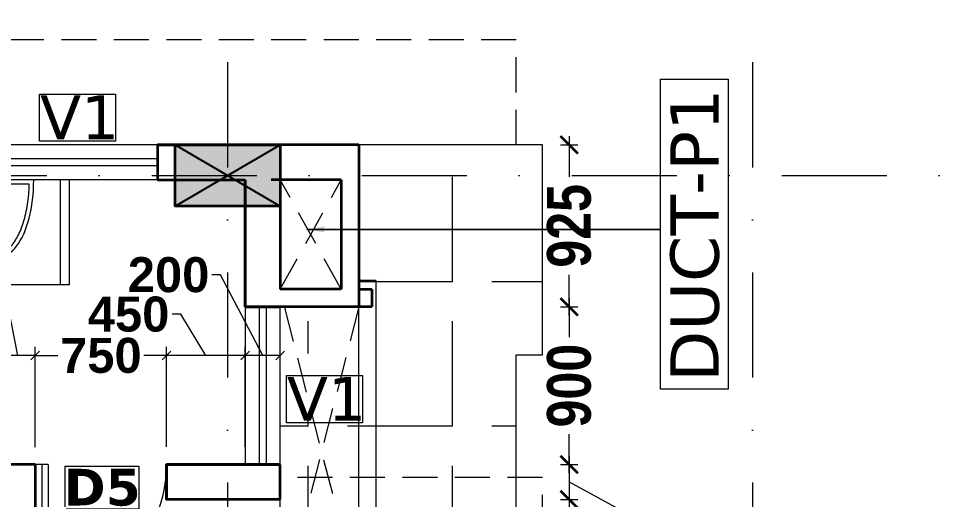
# Model space of a CAD drawing. Header units: millimetres. Extents: x -3092155 to 4513934, y -12317808 to 1850003.
# Drawn here: x -386529 to -381232, y -5565736 to -5562990 of the extents above; entities that cross this region are included whole.
import ezdxf

# ---------------------------------------------------------------- set-up
doc = ezdxf.new("R2010")
doc.units = ezdxf.units.MM
doc.header["$LTSCALE"] = 2
doc.header["$MEASUREMENT"] = 0
doc.header["$PDMODE"] = 34
doc.header["$PDSIZE"] = 500
for name, pattern in [('DASHDOT', [1, 0.5, -0.25, 0, -0.25]), ('DASHED2', [0.375, 0.25, -0.125]), ('HIDDEN', [0.375, 0.25, -0.125])]:
    doc.linetypes.add(name, pattern=pattern)
for name, color, linetype, lineweight in [('coloumn', 10, 'Continuous', 35), ('cornice', 12, 'Continuous', 25), ('D DIM', 250, 'Continuous', 9), ('D5', 10, 'Continuous', 5), ('DIM', 27, 'Continuous', 5), ('DOOR', 27, 'Continuous', 5), ('DUCT', 37, 'Continuous', 35), ('FIXTURE', 252, 'Continuous', 0), ('glass', 5, 'Continuous', 15), ('GRID', 251, 'DASHDOT', 5), ('HAT', 42, 'Continuous', 5), ('PROJ', 251, 'HIDDEN', 5), ('SILL', 74, 'Continuous', 9), ('v1', 162, 'Continuous', 5), ('VENTI', 162, 'Continuous', 5), ('WAll', 250, 'Continuous', 35)]:
    doc.layers.add(name, color=color, linetype=linetype, lineweight=lineweight)
doc.layers.add('DOT', color=7, linetype='DASHED2', lineweight=0, true_color=0x89067c)
doc.layers.add('duct text', color=7, linetype='Continuous', lineweight=5, true_color=0x30182a)
doc.styles.add('COLOUMNN DIM', font='ARIALNB.TTF', dxfattribs={"height": 550})
doc.styles.add('door', font='arial.ttf', dxfattribs={"height": 70})
doc.styles.add('INNER DIM', font='ARIALNB.TTF', dxfattribs={"height": 250})
doc.styles.add('int dim', font='arialbd.ttf', dxfattribs={"height": 200})
doc.styles.add('style2', font='verdana.ttf')
doc.dimstyles.new('DOOR', dxfattribs={"dimtxt": 100, "dimasz": 100, "dimexe": 25, "dimexo": 50, "dimgap": 25, "dimtad": 0, "dimtih": 1, "dimtoh": 1, "dimdec": 0, "dimzin": 3, "dimdsep": 46, "dimtxsty": 'door', "dimblk": 'OBLIQUE', "dimcen": 200, "dimclrd": 256, "dimclre": 256, "dimclrt": 256, "dimadec": 0, "dimazin": 0, "dimtfac": 1, "dimtdec": 0, "dimtofl": 0, "dimtmove": 2, "dimatfit": 3, "dimfxl": 300, "dimfxlon": 1, "dimfrac": 1, "dimtolj": 1, "dimtzin": 0, "dimlwd": -1, "dimlwe": -1, "dimarcsym": 0})
doc.dimstyles.new('external final', dxfattribs={"dimscale": 0, "dimtxt": 250, "dimasz": 100, "dimexe": 50, "dimexo": 50, "dimgap": 50, "dimtad": 0, "dimdec": 0, "dimzin": 0, "dimdsep": 46, "dimtxsty": 'INNER DIM', "dimblk": 'ARCHTICK', "dimcen": 100, "dimdle": 50, "dimclrd": 256, "dimclre": 256, "dimclrt": 256, "dimadec": 0, "dimazin": 0, "dimtfac": 1, "dimtdec": 0, "dimtix": 1, "dimtmove": 1, "dimatfit": 3, "dimfxl": 50, "dimfxlon": 1, "dimtolj": 1, "dimtzin": 0, "dimlwd": -1, "dimlwe": -1, "dimarcsym": 1})
doc.dimstyles.new('lamon', dxfattribs={"dimtxt": 200, "dimasz": 50, "dimexe": 50, "dimexo": 100, "dimgap": 25, "dimtad": 0, "dimdec": 0, "dimzin": 3, "dimdsep": 46, "dimtxsty": 'int dim', "dimblk": 'OBLIQUE', "dimcen": 90, "dimclrd": 256, "dimclre": 256, "dimclrt": 256, "dimadec": 0, "dimazin": 0, "dimtfac": 1, "dimtdec": 0, "dimtofl": 0, "dimtmove": 1, "dimatfit": 3, "dimfxl": 1, "dimfrac": 1, "dimtolj": 1, "dimtzin": 0, "dimlwd": -1, "dimlwe": -1, "dimarcsym": 1})

# ---------------------------------------------------------------- blocks, each defined once
blk = doc.blocks.new('uri')
at = {"layer": 'FIXTURE', "ltscale": 100}
for p, q in [((1256512.1, -5187048.7), (1256512.1, -5186705.8)), ((1256537.1, -5187074), (1256537.1, -5186680.5)), ((1256466.9, -5186851.8), (1256419.1, -5186897.2)), ((1256419.4, -5186851.5), (1256468.8, -5186895.1)), ((1256443, -5186841.5), (1256443, -5186907.5)), ((1256476, -5186874.5), (1256410, -5186874.5))]:
    blk.add_line(p, q, dxfattribs=at)
blk.add_circle((1256443, -5186874.5), 33, dxfattribs=at)
blk.add_ellipse((1256537.1, -5186877.2), major_axis=(438.1, 0), ratio=0.449067, start_param=1.570796, end_param=4.712389, dxfattribs=at)
blk.add_open_spline([(1256512.1, -5186705.8), (1256509.5, -5186705.9), (1256506.8, -5186706), (1256480, -5186706.9), (1256456, -5186708.7), (1256409.1, -5186714), (1256386.2, -5186717.6), (1256342.2, -5186726.3), (1256321.1, -5186731.6), (1256281.3, -5186743.5), (1256262.7, -5186750.2), (1256232.3, -5186763.1), (1256219.9, -5186769.1), (1256197.3, -5186781.7), (1256187, -5186788.2), (1256170.4, -5186800.5), (1256163.6, -5186806.1), (1256151.8, -5186817.5), (1256146.7, -5186823.2), (1256138.9, -5186833.5), (1256135.9, -5186838.1), (1256130.9, -5186847.2), (1256129, -5186851.7), (1256126.1, -5186860.5), (1256125.1, -5186864.8), (1256124, -5186873.4), (1256123.9, -5186877.6), (1256124.5, -5186886.2), (1256125.2, -5186890.5), (1256127.6, -5186899.2), (1256129.3, -5186903.6), (1256133.7, -5186912.7), (1256136.4, -5186917.3), (1256142.9, -5186926.6), (1256146.7, -5186931.3), (1256155.4, -5186940.7), (1256160.4, -5186945.4), (1256171.3, -5186954.7), (1256177.4, -5186959.3), (1256190.5, -5186968.4), (1256197.6, -5186972.9), (1256216.5, -5186983.7), (1256228.9, -5186989.8), (1256255.6, -5187001.5), (1256270, -5187006.9), (1256300.3, -5187016.9), (1256316.3, -5187021.5), (1256349.6, -5187029.7), (1256366.9, -5187033.3), (1256402.5, -5187039.4), (1256420.8, -5187041.9), (1256458.1, -5187045.9), (1256477, -5187047.3), (1256501.4, -5187048.3), (1256506.8, -5187048.5), (1256512.1, -5187048.7)], degree=3, knots=[1.629393, 1.629393, 1.629393, 1.629393, 1.648181, 1.648181, 1.818462, 1.818462, 1.988743, 1.988743, 2.159025, 2.159025, 2.329306, 2.329306, 2.461629, 2.461629, 2.593951, 2.593951, 2.703241, 2.703241, 2.812532, 2.812532, 2.903056, 2.903056, 2.993581, 2.993581, 3.084106, 3.084106, 3.17463, 3.17463, 3.265155, 3.265155, 3.35568, 3.35568, 3.446205, 3.446205, 3.536729, 3.536729, 3.627254, 3.627254, 3.717779, 3.717779, 3.808303, 3.808303, 3.942921, 3.942921, 4.077539, 4.077539, 4.212157, 4.212157, 4.346775, 4.346775, 4.481393, 4.481393, 4.616011, 4.616011, 4.653792, 4.653792, 4.653792, 4.653792], dxfattribs=at)
blk = doc.blocks.new('A$C782B46B9')
at = {"layer": 'DOOR', "ltscale": 100}
for p, q in [((998.8, 100), (3.8, 100)), ((998.8, 100), (998.8, 0)), ((998.8, 50), (0, 50))]:
    blk.add_line(p, q, dxfattribs=at)
blk.add_arc((998.8, 0), 1000, 90, 177.13402, dxfattribs=at)
blk = doc.blocks.new('_ArchTick')
at = {"color": 0, "linetype": 'ByBlock', "const_width": 0.15}
blk.add_lwpolyline([(-0.5, -0.5), (0.5, 0.5)], dxfattribs=at)
blk = doc.blocks.new('*D271')
at = {"layer": 'D DIM', "ltscale": 100, "transparency": 16777216}
for p, q in [((-386633.5, -5562662.4), (-386633.5, -5562562.4)), ((-385733.5, -5562662.4), (-385733.5, -5562562.4)), ((-386683.5, -5562612.4), (-386460.9, -5562612.4)), ((-385683.5, -5562612.4), (-385906.1, -5562612.4))]:
    blk.add_line(p, q, dxfattribs=at)
at = {"layer": 'Defpoints', "color": 0, "lineweight": 50, "ltscale": 100, "transparency": 16777216}
for p in [(-385733.5, -5562612.4), (-386633.5, -5563711.2), (-385733.5, -5563711.2)]:
    blk.add_point(p, dxfattribs=at)
at = {"layer": 'D DIM', "ltscale": 100, "transparency": 16777216, "xscale": 100, "yscale": 100, "zscale": 100, "rotation": 180}
blk.add_blockref('_ArchTick', (-386633.5, -5562612.4), dxfattribs=at)
at = {"layer": 'D DIM', "ltscale": 100, "transparency": 16777216, "xscale": 100, "yscale": 100, "zscale": 100}
blk.add_blockref('_ArchTick', (-385733.5, -5562612.4), dxfattribs=at)
at = {"layer": 'D DIM', "ltscale": 100, "transparency": 16777216, "insert": (-386183.5, -5562612.4), "char_height": 250, "attachment_point": 5, "style": 'INNER DIM'}
blk.add_mtext('\\A1;900', dxfattribs=at)
blk = doc.blocks.new('*D272')
at = {"layer": 'D DIM', "ltscale": 100, "transparency": 16777216}
for p, q in [((-385733.5, -5562662.4), (-385733.5, -5562562.4)), ((-384583.5, -5562662.4), (-384583.5, -5562562.4)), ((-385783.5, -5562612.4), (-385508.7, -5562612.4)), ((-384533.5, -5562612.4), (-384808.3, -5562612.4))]:
    blk.add_line(p, q, dxfattribs=at)
at = {"layer": 'Defpoints', "color": 0, "lineweight": 50, "ltscale": 100, "transparency": 16777216}
for p in [(-384583.5, -5562612.4), (-385733.5, -5563711.2), (-384583.5, -5563711.2)]:
    blk.add_point(p, dxfattribs=at)
at = {"layer": 'D DIM', "ltscale": 100, "transparency": 16777216, "xscale": 100, "yscale": 100, "zscale": 100, "rotation": 180}
blk.add_blockref('_ArchTick', (-385733.5, -5562612.4), dxfattribs=at)
at = {"layer": 'D DIM', "ltscale": 100, "transparency": 16777216, "xscale": 100, "yscale": 100, "zscale": 100}
blk.add_blockref('_ArchTick', (-384583.5, -5562612.4), dxfattribs=at)
at = {"layer": 'D DIM', "ltscale": 100, "transparency": 16777216, "insert": (-385158.5, -5562612.4), "char_height": 250, "attachment_point": 5, "style": 'INNER DIM'}
blk.add_mtext('\\A1;1150', dxfattribs=at)
blk = doc.blocks.new('*D273')
at = {"layer": 'D DIM', "ltscale": 100, "transparency": 16777216}
for p, q in [((-383381.9, -5563661.2), (-383381.9, -5563893.5)), ((-383431.9, -5563711.2), (-383331.9, -5563711.2)), ((-383381.9, -5564685.9), (-383381.9, -5564453.6)), ((-383431.9, -5564635.9), (-383331.9, -5564635.9))]:
    blk.add_line(p, q, dxfattribs=at)
at = {"layer": 'Defpoints', "color": 0, "lineweight": 50, "ltscale": 100, "transparency": 16777216}
for p in [(-384583.5, -5563711.2), (-384583.5, -5564635.9), (-383381.9, -5564635.9)]:
    blk.add_point(p, dxfattribs=at)
at = {"layer": 'D DIM', "ltscale": 100, "transparency": 16777216, "xscale": 100, "yscale": 100, "zscale": 100}
for p, rotation in [((-383381.9, -5563711.2), 90), ((-383381.9, -5564635.9), 270)]:
    blk.add_blockref('_ArchTick', p, dxfattribs=dict(at, rotation=rotation))
at = {"layer": 'D DIM', "ltscale": 100, "transparency": 16777216, "insert": (-383381.9, -5564173.6), "char_height": 250, "attachment_point": 5, "rotation": 90, "style": 'INNER DIM'}
blk.add_mtext('\\A1;925', dxfattribs=at)
blk = doc.blocks.new('*D274')
at = {"layer": 'D DIM', "ltscale": 100, "transparency": 16777216}
for p, q in [((-383381.9, -5564585.9), (-383381.9, -5564808.7)), ((-383431.9, -5564635.9), (-383331.9, -5564635.9)), ((-383381.9, -5565586.2), (-383381.9, -5565363.5)), ((-383431.9, -5565536.2), (-383331.9, -5565536.2))]:
    blk.add_line(p, q, dxfattribs=at)
at = {"layer": 'Defpoints', "color": 0, "lineweight": 50, "ltscale": 100, "transparency": 16777216}
for p in [(-384583.5, -5564635.9), (-385033.5, -5565536.2), (-383381.9, -5565536.2)]:
    blk.add_point(p, dxfattribs=at)
at = {"layer": 'D DIM', "ltscale": 100, "transparency": 16777216, "xscale": 100, "yscale": 100, "zscale": 100}
for p, rotation in [((-383381.9, -5564635.9), 90), ((-383381.9, -5565536.2), 270)]:
    blk.add_blockref('_ArchTick', p, dxfattribs=dict(at, rotation=rotation))
at = {"layer": 'D DIM', "ltscale": 100, "transparency": 16777216, "insert": (-383381.9, -5565086.1), "char_height": 250, "attachment_point": 5, "rotation": 90, "style": 'INNER DIM'}
blk.add_mtext('\\A1;900', dxfattribs=at)
blk = doc.blocks.new('*D275')
at = {"layer": 'D DIM', "ltscale": 100, "transparency": 16777216}
for p, q in [((-383381.9, -5565486.2), (-383381.9, -5565786.2)), ((-383431.9, -5565536.2), (-383331.9, -5565536.2)), ((-383381.9, -5565636.2), (-383054.3, -5565814.9)), ((-383431.9, -5565736.2), (-383331.9, -5565736.2)), ((-383054.3, -5565814.9), (-383054.3, -5565914.9))]:
    blk.add_line(p, q, dxfattribs=at)
at = {"layer": 'Defpoints', "color": 0, "lineweight": 50, "ltscale": 100, "transparency": 16777216}
for p in [(-385033.5, -5565536.2), (-385033.5, -5565736.2), (-383381.9, -5565736.2)]:
    blk.add_point(p, dxfattribs=at)
at = {"layer": 'D DIM', "ltscale": 100, "transparency": 16777216, "xscale": 100, "yscale": 100, "zscale": 100}
for p, rotation in [((-383381.9, -5565536.2), 90), ((-383381.9, -5565736.2), 270)]:
    blk.add_blockref('_ArchTick', p, dxfattribs=dict(at, rotation=rotation))
at = {"layer": 'D DIM', "ltscale": 100, "transparency": 16777216, "insert": (-383054.3, -5566193.3), "char_height": 250, "attachment_point": 5, "rotation": 90, "style": 'INNER DIM'}
blk.add_mtext('\\A1;200', dxfattribs=at)
blk = doc.blocks.new('*D276')
at = {"layer": 'D DIM', "ltscale": 100, "transparency": 16777216}
for p, q in [((-383381.9, -5565686.2), (-383381.9, -5566335.9)), ((-383431.9, -5565736.2), (-383331.9, -5565736.2)), ((-383431.9, -5566285.9), (-383331.9, -5566285.9))]:
    blk.add_line(p, q, dxfattribs=at)
at = {"layer": 'Defpoints', "color": 0, "lineweight": 50, "ltscale": 100, "transparency": 16777216}
for p in [(-385033.5, -5565736.2), (-384583.5, -5566285.9), (-383381.9, -5566285.9)]:
    blk.add_point(p, dxfattribs=at)
at = {"layer": 'D DIM', "ltscale": 100, "transparency": 16777216, "xscale": 100, "yscale": 100, "zscale": 100}
for p, rotation in [((-383381.9, -5565736.2), 90), ((-383381.9, -5566285.9), 270)]:
    blk.add_blockref('_ArchTick', p, dxfattribs=dict(at, rotation=rotation))
at = {"layer": 'D DIM', "ltscale": 100, "transparency": 16777216, "insert": (-383496.3, -5566011.1), "char_height": 250, "attachment_point": 5, "rotation": 90, "style": 'INNER DIM'}
blk.add_mtext('\\A1;550', dxfattribs=at)
blk = doc.blocks.new('_Oblique')
at = {"color": 0, "linetype": 'ByBlock', "lineweight": -2}
blk.add_line((-0.5, -0.5), (0.5, 0.5), dxfattribs=at)
blk = doc.blocks.new('*D661')
at = {"layer": 'Defpoints', "color": 0, "lineweight": 50, "ltscale": 100, "transparency": 16777216}
for p in [(-385233.5, -5564914.7), (-385233.5, -5565536.2), (-385033.5, -5565536.2)]:
    blk.add_point(p, dxfattribs=at)
at = {"layer": 'DIM', "ltscale": 100, "transparency": 16777216}
for p, q in [((-385373.9, -5564453.8), (-385423.9, -5564453.8)), ((-385133.5, -5564914.7), (-385373.9, -5564453.8)), ((-385233.5, -5565436.2), (-385233.5, -5564864.7)), ((-385033.5, -5565436.2), (-385033.5, -5564864.7)), ((-385033.5, -5564914.7), (-385233.5, -5564914.7))]:
    blk.add_line(p, q, dxfattribs=at)
at = {"layer": 'DIM', "ltscale": 100, "transparency": 16777216, "xscale": 50, "yscale": 50, "zscale": 50, "rotation": 180}
blk.add_blockref('_Oblique', (-385233.5, -5564914.7), dxfattribs=at)
at = {"layer": 'DIM', "ltscale": 100, "transparency": 16777216, "xscale": 50, "yscale": 50, "zscale": 50}
blk.add_blockref('_Oblique', (-385033.5, -5564914.7), dxfattribs=at)
at = {"layer": 'DIM', "ltscale": 100, "transparency": 16777216, "insert": (-385671.6, -5564453.8), "char_height": 200, "attachment_point": 5, "style": 'int dim'}
blk.add_mtext('\\A1;200', dxfattribs=at)
blk = doc.blocks.new('*D662')
at = {"layer": 'Defpoints', "color": 0, "lineweight": 50, "ltscale": 100, "transparency": 16777216}
for p in [(-385683.5, -5564914.7), (-385683.5, -5565536.2), (-385233.5, -5565536.2)]:
    blk.add_point(p, dxfattribs=at)
at = {"layer": 'DIM', "ltscale": 100, "transparency": 16777216}
for p, q in [((-385601.5, -5564678.9), (-385651.5, -5564678.9)), ((-385458.5, -5564914.7), (-385601.5, -5564678.9)), ((-385683.5, -5565436.2), (-385683.5, -5564864.7)), ((-385233.5, -5565436.2), (-385233.5, -5564864.7)), ((-385233.5, -5564914.7), (-385683.5, -5564914.7))]:
    blk.add_line(p, q, dxfattribs=at)
at = {"layer": 'DIM', "ltscale": 100, "transparency": 16777216, "xscale": 50, "yscale": 50, "zscale": 50, "rotation": 180}
blk.add_blockref('_Oblique', (-385683.5, -5564914.7), dxfattribs=at)
at = {"layer": 'DIM', "ltscale": 100, "transparency": 16777216, "xscale": 50, "yscale": 50, "zscale": 50}
blk.add_blockref('_Oblique', (-385233.5, -5564914.7), dxfattribs=at)
at = {"layer": 'DIM', "ltscale": 100, "transparency": 16777216, "insert": (-385900.1, -5564678.9), "char_height": 200, "attachment_point": 5, "style": 'int dim'}
blk.add_mtext('\\A1;450', dxfattribs=at)
blk = doc.blocks.new('*D663')
at = {"layer": 'Defpoints', "color": 0, "lineweight": 50, "ltscale": 100, "transparency": 16777216}
for p in [(-386433.5, -5564914.7), (-386433.5, -5565537.4), (-385683.5, -5565536.2)]:
    blk.add_point(p, dxfattribs=at)
at = {"layer": 'DIM', "ltscale": 100, "transparency": 16777216}
for p, q in [((-386433.5, -5565437.4), (-386433.5, -5564864.7)), ((-385683.5, -5565436.2), (-385683.5, -5564864.7)), ((-386433.5, -5564914.7), (-386303.8, -5564914.7)), ((-385683.5, -5564914.7), (-385813.3, -5564914.7))]:
    blk.add_line(p, q, dxfattribs=at)
at = {"layer": 'DIM', "ltscale": 100, "transparency": 16777216, "xscale": 50, "yscale": 50, "zscale": 50, "rotation": 180}
blk.add_blockref('_Oblique', (-386433.5, -5564914.7), dxfattribs=at)
at = {"layer": 'DIM', "ltscale": 100, "transparency": 16777216, "xscale": 50, "yscale": 50, "zscale": 50}
blk.add_blockref('_Oblique', (-385683.5, -5564914.7), dxfattribs=at)
at = {"layer": 'DIM', "ltscale": 100, "transparency": 16777216, "insert": (-386058.5, -5564914.7), "char_height": 200, "attachment_point": 5, "style": 'int dim'}
blk.add_mtext('\\A1;750', dxfattribs=at)
blk = doc.blocks.new('*D664')
at = {"layer": 'Defpoints', "color": 0, "lineweight": 50, "ltscale": 100, "transparency": 16777216}
for p in [(-386633.5, -5564914.7), (-386633.5, -5565537.4), (-386433.5, -5565537.4)]:
    blk.add_point(p, dxfattribs=at)
at = {"layer": 'DIM', "ltscale": 100, "transparency": 16777216}
for p, q in [((-386590.4, -5564623), (-386640.4, -5564623)), ((-386533.5, -5564914.7), (-386590.4, -5564623)), ((-386633.5, -5565437.4), (-386633.5, -5564864.7)), ((-386433.5, -5565437.4), (-386433.5, -5564864.7)), ((-386433.5, -5564914.7), (-386633.5, -5564914.7))]:
    blk.add_line(p, q, dxfattribs=at)
at = {"layer": 'DIM', "ltscale": 100, "transparency": 16777216, "xscale": 50, "yscale": 50, "zscale": 50, "rotation": 180}
blk.add_blockref('_Oblique', (-386633.5, -5564914.7), dxfattribs=at)
at = {"layer": 'DIM', "ltscale": 100, "transparency": 16777216, "xscale": 50, "yscale": 50, "zscale": 50}
blk.add_blockref('_Oblique', (-386433.5, -5564914.7), dxfattribs=at)
at = {"layer": 'DIM', "ltscale": 100, "transparency": 16777216, "insert": (-386888.1, -5564623), "char_height": 200, "attachment_point": 5, "style": 'int dim'}
blk.add_mtext('\\A1;200', dxfattribs=at)
blk = doc.blocks.new('*D1043')
at = {"layer": 'D DIM', "ltscale": 100, "transparency": 16777216}
for p, q in [((-371304.6, -5563836.2), (-371304.6, -5565380.5)), ((-371354.6, -5563886.2), (-371254.6, -5563886.2)), ((-371304.6, -5568385.5), (-371304.6, -5566841.2)), ((-371254.6, -5568335.5), (-371354.6, -5568335.5))]:
    blk.add_line(p, q, dxfattribs=at)
at = {"layer": 'Defpoints', "color": 0, "lineweight": 50, "ltscale": 100, "transparency": 16777216}
for p in [(-456692.5, -5563886.2), (-371304.6, -5563886.2), (-369359.9, -5568335.5)]:
    blk.add_point(p, dxfattribs=at)
at = {"layer": 'D DIM', "ltscale": 100, "transparency": 16777216, "xscale": 100, "yscale": 100, "zscale": 100}
for p, rotation in [((-371304.6, -5563886.2), 90), ((-371304.6, -5568335.5), 270)]:
    blk.add_blockref('_ArchTick', p, dxfattribs=dict(at, rotation=rotation))
at = {"layer": 'D DIM', "ltscale": 100, "transparency": 16777216, "insert": (-371304.6, -5566110.8), "char_height": 550, "attachment_point": 5, "rotation": 90, "style": 'COLOUMNN DIM'}
blk.add_mtext('\\A1;4449', dxfattribs=at)
blk = doc.blocks.new('S.F')
at = {"layer": 'coloumn', "ltscale": 100}
blk.add_hatch(color=256, dxfattribs=at).paths.add_polyline_path([(100635.5, -5871906.2), (100635.5, -5872256.2), (100035.5, -5872256.2), (100035.5, -5871906.2)])
at = {"layer": 'coloumn', "lineweight": 25, "ltscale": 100}
for p, q in [((100035.5, -5872256.2), (100635.5, -5871906.2)), ((100035.5, -5871906.2), (100635.5, -5872256.2))]:
    blk.add_line(p, q, dxfattribs=at)
at = {"layer": 'coloumn', "ltscale": 100}
blk.add_lwpolyline([(100635.5, -5871906.2), (100635.5, -5872256.2), (100035.5, -5872256.2), (100035.5, -5871906.2)], close=True, dxfattribs=at)
blk = doc.blocks.new('ujuj')
at = {"layer": 'DUCT', "ltscale": 100}
for p, q in [((-427849.3, -5813156.2), (-427849.3, -5813081.2)), ((-427849.3, -5813081.2), (-427749.3, -5813081.2)), ((-427749.3, -5813081.2), (-427749.3, -5813156.2)), ((-426099.3, -5813156.2), (-426099.3, -5813081.2)), ((-426099.3, -5813081.2), (-425999.3, -5813081.2)), ((-425999.3, -5813081.2), (-425999.3, -5813156.2))]:
    blk.add_line(p, q, dxfattribs=at)
at = {"layer": 'PROJ', "ltscale": 250}
blk.add_line((-426099.3, -5813156.2), (-427749.3, -5813156.2), dxfattribs=at)
at = {"layer": 'SILL', "ltscale": 100}
for p, q in [((-425949.3, -5813056.2), (-427898.9, -5813056.2)), ((-427898.9, -5813056.2), (-427898.9, -5813156.2)), ((-425949.3, -5813056.2), (-425949.3, -5813156.2)), ((-426099.3, -5813156.2), (-427749.3, -5813156.2))]:
    blk.add_line(p, q, dxfattribs=at)
blk = doc.blocks.new('hyh')
at = {"layer": 'duct text', "ltscale": 0.1}
blk.add_lwpolyline([(-119604.7, -5609095.8), (-119604.7, -5607326), (-119218.5, -5607326), (-119218.5, -5609095.8)], close=True, dxfattribs=at)
at = {"layer": 'duct text', "ltscale": 0.1, "insert": (-119408.1, -5608217), "char_height": 276.639, "width": 1547.237, "attachment_point": 5, "rotation": 90, "style": 'style2'}
blk.add_mtext('\\pt3043;DUCT-P1', dxfattribs=at)
at = {"layer": 'duct text', "ltscale": 0.1}
blk.add_leader([(-121627, -5608183.8), (-119604.7, -5608183.8), (-121627, -5608183.8)], dimstyle='DOOR', dxfattribs=at)

msp = doc.modelspace()

# ---------------------------------------------------------------- hatches: boundary and pattern name
at = {"layer": 'HAT', "ltscale": 100}
h = msp.add_hatch(dxfattribs=at)
h.set_pattern_fill('ANGLE', color=256, scale=3000, style=0)
h.set_pattern_definition([(180, (-832849.1, 141206), (0, 825), [600, -225]), (90, (-832849.1, 141206), (825, 5e-14), [600, -225])])
h.paths.add_polyline_path([(-383685.1, -5564911), (-383685.1, -5565610.7), (-385035.1, -5565610.7), (-385035.1, -5565536.2), (-385035.1, -5564635.9), (-384585.5, -5564635.9), (-384585.5, -5563711.2), (-383535.1, -5563711.2), (-383535.1, -5564911)])
h.paths.add_polyline_path([(-384297.3, -5564902.1), (-384913.5, -5564902.1), (-384913.5, -5565259.3), (-384297.3, -5565259.3)], flags=0)
h.paths.add_polyline_path([(-383685.1, -5574111.7), (-383685.1, -5574861.4), (-383535.1, -5574861.4), (-383535.1, -5576061.2), (-384585.5, -5576061.2), (-384585.5, -5575135.9), (-385035.1, -5575135.9), (-385035.1, -5574111.7)])
h.paths.add_polyline_path([(-383685.1, -5565610.7), (-383685.1, -5574111.7), (-385035.1, -5574111.7), (-385035.1, -5573485.9), (-384585.5, -5573485.9), (-384585.5, -5572185.9), (-385035.1, -5572185.9), (-385035.1, -5570536.2), (-384585.5, -5570536.2), (-384585.5, -5569236.2), (-385035.1, -5569236.2), (-385035.1, -5567585.9), (-384585.5, -5567585.9), (-384585.5, -5566285.9), (-385035.1, -5566285.9), (-385035.1, -5565610.7)])
h.paths.add_polyline_path([(-383861, -5572835.9, 1), (-384261, -5572835.9, 1)], flags=16)
h.paths.add_polyline_path([(-384913.5, -5573565.9), (-384913.5, -5574060), (-384192.9, -5574060), (-384192.9, -5573565.9)], flags=16)
h.paths.add_polyline_path([(-384192.9, -5571661.5), (-384192.9, -5571167.4), (-384913.5, -5571167.4), (-384913.5, -5571661.5)], flags=16)
h.paths.add_polyline_path([(-383861, -5569885.9, 1), (-384261, -5569885.9, 1)], flags=16)
h.paths.add_polyline_path([(-384297.3, -5568959.3), (-384297.3, -5568602.1), (-384913.5, -5568602.1), (-384913.5, -5568959.3)], flags=0)
h.paths.add_polyline_path([(-384297.3, -5568059.3), (-384297.3, -5567702.1), (-384913.5, -5567702.1), (-384913.5, -5568059.3)], flags=0)
h.paths.add_polyline_path([(-383861, -5566935.9, 1), (-384261, -5566935.9, 1)], flags=16)
h.paths.add_polyline_path([(-384296.9, -5566209), (-384296.9, -5565851.9), (-384913.1, -5565851.9), (-384913.1, -5566209)], flags=0)
h.paths.add_polyline_path([(-384226.5, -5564839.3), (-384988.2, -5564839.3), (-384988.2, -5565320.2), (-384226.5, -5565320.2)], flags=24)
h.paths.add_polyline_path([(-384219.4, -5565786.1), (-384994.5, -5565786.1), (-384994.5, -5566272.8), (-384219.4, -5566272.8)], flags=24)
h.paths.add_polyline_path([(-384219.8, -5567636.4), (-384994.9, -5567636.4), (-384994.9, -5568123.1), (-384219.8, -5568123.1)], flags=24)
h.paths.add_polyline_path([(-384226.5, -5568539.3), (-384988.2, -5568539.3), (-384988.2, -5569020.2), (-384226.5, -5569020.2)], flags=24)
h.paths.add_polyline_path([(-384114.1, -5571158), (-384947.8, -5571158), (-384947.8, -5571644.2), (-384114.1, -5571644.2)], flags=24)

# ---------------------------------------------------------------- linework, layer by layer
at = {"layer": 'D5', "ltscale": 0.1}
msp.add_lwpolyline([(-386263.3, -5565547), (-385841.8, -5565547), (-385841.8, -5565792), (-386263.3, -5565792)], close=True, dxfattribs=at)
at = {"layer": 'DOT', "ltscale": 400}
for p, q in [((-383684.3, -5563111.9), (-392759.3, -5563111.9)), ((-383684.3, -5563711.2), (-383684.3, -5563111.9)), ((-384684.3, -5564536.2), (-385034.3, -5563911.2)), ((-385034.3, -5564535.9), (-384684.3, -5563911.2)), ((-384584.3, -5564635.9), (-385008.9, -5566285.9)), ((-384583.9, -5566285.9), (-385008.9, -5564635.9)), ((-383535.1, -5565610.7), (-385035.1, -5565610.7)), ((-383535.1, -5566810.4), (-383535.1, -5565610.7))]:
    msp.add_line(p, q, dxfattribs=at)
at = {"layer": 'DOT', "linetype": 'Continuous', "ltscale": 400}
for p, q in [((-383535.1, -5563711.2), (-384585.5, -5563711.2)), ((-383535.1, -5564911), (-383535.1, -5563711.2)), ((-384583.9, -5566285.9), (-384584.3, -5564635.9)), ((-383685.1, -5574861.4), (-383685.1, -5564911)), ((-383685.1, -5564911), (-383535.1, -5564911))]:
    msp.add_line(p, q, dxfattribs=at)
at = {"layer": 'DUCT', "ltscale": 100}
for p, q in [((-385734.3, -5563711.2), (-385034.3, -5563711.2)), ((-384584.3, -5563711.2), (-385734.3, -5563711.2)), ((-385733.9, -5563711.2), (-385733.9, -5563911.2)), ((-384584.3, -5563711.2), (-384584.3, -5564636.2)), ((-385734.3, -5563911.2), (-385234.3, -5563911.2)), ((-385234.3, -5564536.2), (-385234.3, -5563911.2)), ((-385234.3, -5563911.2), (-385234.3, -5564636.2)), ((-384684.3, -5563911.2), (-385084.3, -5563911.2)), ((-385034.3, -5563911.2), (-385034.3, -5564536.2)), ((-384684.3, -5563911.2), (-385034.3, -5563911.2)), ((-385034.3, -5563911.2), (-385034.3, -5564461.2)), ((-384684.3, -5563911.2), (-384684.3, -5564536.2)), ((-385234.3, -5564061.2), (-385234.3, -5564636.2)), ((-385234.3, -5564636.2), (-385234.3, -5564511.2)), ((-384684.3, -5564536.2), (-385034.3, -5564536.2)), ((-384584.3, -5564636.2), (-385234.3, -5564636.2)), ((-385234.3, -5564636.2), (-385034.3, -5564636.2)), ((-385033.9, -5565736.2), (-385033.9, -5565536.2))]:
    msp.add_line(p, q, dxfattribs=at)
msp.add_lwpolyline([(-385033.9, -5565736.2), (-385683.9, -5565736.2), (-385683.9, -5565536.2), (-385033.9, -5565536.2)], dxfattribs=at)
at = {"layer": 'FIXTURE', "ltscale": 100}
msp.add_line((-386238.9, -5564511.2), (-389288.9, -5564511.2), dxfattribs=at)
msp.add_lwpolyline([(-386238.9, -5563911.2), (-386238.9, -5564511.2), (-386288.9, -5564511.2), (-386288.9, -5563911.2)], dxfattribs=at)
at = {"layer": 'glass', "ltscale": 100}
for p, q in [((-385733.9, -5563791.2), (-386633.9, -5563791.2)), ((-385733.9, -5563831.2), (-386633.9, -5563831.2)), ((-385154.3, -5564636.2), (-385154.3, -5565536.2)), ((-385114.3, -5564636.2), (-385114.3, -5565536.2))]:
    msp.add_line(p, q, dxfattribs=at)
at = {"layer": 'GRID', "color": 5, "ltscale": 600}
for p, q in [((-385333.9, -5499634.4), (-385333.9, -5584428.2)), ((-382333.9, -5499634.4), (-382333.9, -5584428.2))]:
    msp.add_line(p, q, dxfattribs=at)
at = {"layer": 'GRID', "color": 6, "ltscale": 600}
msp.add_line((-460173.8, -5563886.2), (-367334.4, -5563886.2), dxfattribs=at)
at = {"layer": 'SILL', "ltscale": 100}
for p, q in [((-385733.9, -5563711.2), (-386633.9, -5563711.2)), ((-385733.9, -5563911.2), (-386633.9, -5563911.2)), ((-385234.3, -5564636.2), (-385234.3, -5565536.2)), ((-385034.3, -5566286.2), (-385034.3, -5564636.2))]:
    msp.add_line(p, q, dxfattribs=at)
at = {"layer": 'VENTI', "ltscale": 100}
for points in [[(-386409.1, -5563421.1), (-385974.7, -5563421.1), (-385974.7, -5563690.7), (-386409.1, -5563690.7)], [(-384998.2, -5565029), (-384563.8, -5565029), (-384563.8, -5565298.7), (-384998.2, -5565298.7)]]:
    msp.add_lwpolyline(points, close=True, dxfattribs=at)
at = {"layer": 'WAll', "ltscale": 100}
for p, q in [((-386434.3, -5565536.2), (-386634.3, -5565536.2)), ((-386434.3, -5565536.2), (-386434.3, -5566836.2)), ((-385034.3, -5565536.2), (-385684.3, -5565536.2)), ((-385684.3, -5565536.2), (-385684.3, -5565736.2)), ((-385034.3, -5565736.2), (-385684.3, -5565736.2))]:
    msp.add_line(p, q, dxfattribs=at)

# ---------------------------------------------------------------- block references
at = {"layer": 'coloumn'}
msp.add_blockref('S.F', (-485670.2, 308195), dxfattribs=at)
at = {"layer": 'cornice', "color": 3, "lineweight": 50}
msp.add_blockref('hyh', (-263254.8, 43989.8), dxfattribs=at)
at = {"layer": 'cornice', "color": 3, "lineweight": 50, "rotation": 270}
msp.add_blockref('ujuj', (5428571.5, -5992385.3), dxfattribs=at)
at = {"layer": 'DOOR', "ltscale": 100, "xscale": -0.75, "yscale": 0.75, "zscale": 0.749999999998603, "rotation": 270}
msp.add_blockref('A$C782B46B9', (-386434.3, -5566286.5), dxfattribs=at)
at = {"layer": 'WAll', "rotation": 90}
msp.add_blockref('uri', (-5573516.1, -6820448.3), dxfattribs=at)

# ---------------------------------------------------------------- texts
at = {"layer": 'D5', "ltscale": 0.1, "insert": (-386050.7, -5565668), "char_height": 210, "attachment_point": 5, "style": 'style2'}
msp.add_mtext('\\pt2310;{\\fVerdana|b1|i0|c0|p34;D5}', dxfattribs=at)
at = {"layer": 'v1', "style": 'style2'}
for p in [(-386406.2, -5563679.1), (-384995.3, -5565287.1)]:
    msp.add_text('V1', height=250, dxfattribs=at).set_placement(p)

# ---------------------------------------------------------------- dimensions: what is measured, and where the dimension line sits
at = {"layer": 'D DIM', "ltscale": 100}
for base, p1, p2, picture, middle in [((-385733.5, -5562612.4), (-386633.5, -5563711.2), (-385733.5, -5563711.2), '*D271', (-386183.5, -5562612.4)), ((-384583.5, -5562612.4), (-385733.5, -5563711.2), (-384583.5, -5563711.2), '*D272', (-385158.5, -5562612.4))]:
    dim = msp.add_linear_dim(base=base, p1=p1, p2=p2, dimstyle='external final', override={"dimscale": 1}, dxfattribs=at)
    dim.commit()
    dim.dimension.update_dxf_attribs({"geometry": picture, "text_midpoint": middle})
for base, p1, p2, override, picture, middle in [((-383381.9, -5564635.9), (-384583.5, -5563711.2), (-384583.5, -5564635.9), {"dimscale": 1}, '*D273', (-383381.9, -5564173.6)), ((-371304.6, -5563886.2), (-369359.9, -5568335.5), (-456692.5, -5563886.2), {"dimscale": 1, "dimtxsty": 'COLOUMNN DIM'}, '*D1043', (-371304.6, -5566110.8)), ((-383381.9, -5565536.2), (-384583.5, -5564635.9), (-385033.5, -5565536.2), {"dimscale": 1}, '*D274', (-383381.9, -5565086.1))]:
    dim = msp.add_linear_dim(base=base, p1=p1, p2=p2, angle=90, dimstyle='external final', override=override, dxfattribs=at)
    dim.commit()
    dim.dimension.update_dxf_attribs({"geometry": picture, "text_midpoint": middle})
for base, p1, p2, picture, middle in [((-383381.9, -5565736.2), (-385033.5, -5565536.2), (-385033.5, -5565736.2), '*D275', (-383054.3, -5565964.9)), ((-383381.9, -5566285.9), (-385033.5, -5565736.2), (-384583.5, -5566285.9), '*D276', (-383496.3, -5566011.1))]:
    dim = msp.add_linear_dim(base=base, p1=p1, p2=p2, angle=90, dimstyle='external final', override={"dimscale": 1}, dxfattribs=at)
    dim.commit()
    dim.dimension.update_dxf_attribs({"geometry": picture, "text_midpoint": middle, "dimtype": 160})
at = {"layer": 'DIM', "ltscale": 100}
for base, p1, p2, picture, middle in [((-385233.5, -5564914.7), (-385033.5, -5565536.2), (-385233.5, -5565536.2), '*D661', (-385448.9, -5564453.8)), ((-386633.5, -5564914.7), (-386433.5, -5565537.4), (-386633.5, -5565537.4), '*D664', (-386665.4, -5564623)), ((-385683.5, -5564914.7), (-385233.5, -5565536.2), (-385683.5, -5565536.2), '*D662', (-385676.5, -5564678.9))]:
    dim = msp.add_linear_dim(base=base, p1=p1, p2=p2, angle=180, dimstyle='lamon', dxfattribs=at)
    dim.commit()
    dim.dimension.update_dxf_attribs({"geometry": picture, "text_midpoint": middle, "dimtype": 160})
dim = msp.add_linear_dim(base=(-386433.5, -5564914.7), p1=(-385683.5, -5565536.2), p2=(-386433.5, -5565537.4), angle=180, dimstyle='lamon', dxfattribs=at)
dim.commit()
dim.dimension.update_dxf_attribs({"geometry": '*D663', "text_midpoint": (-386058.5, -5564914.7)})

doc.saveas('drawing.dxf')
